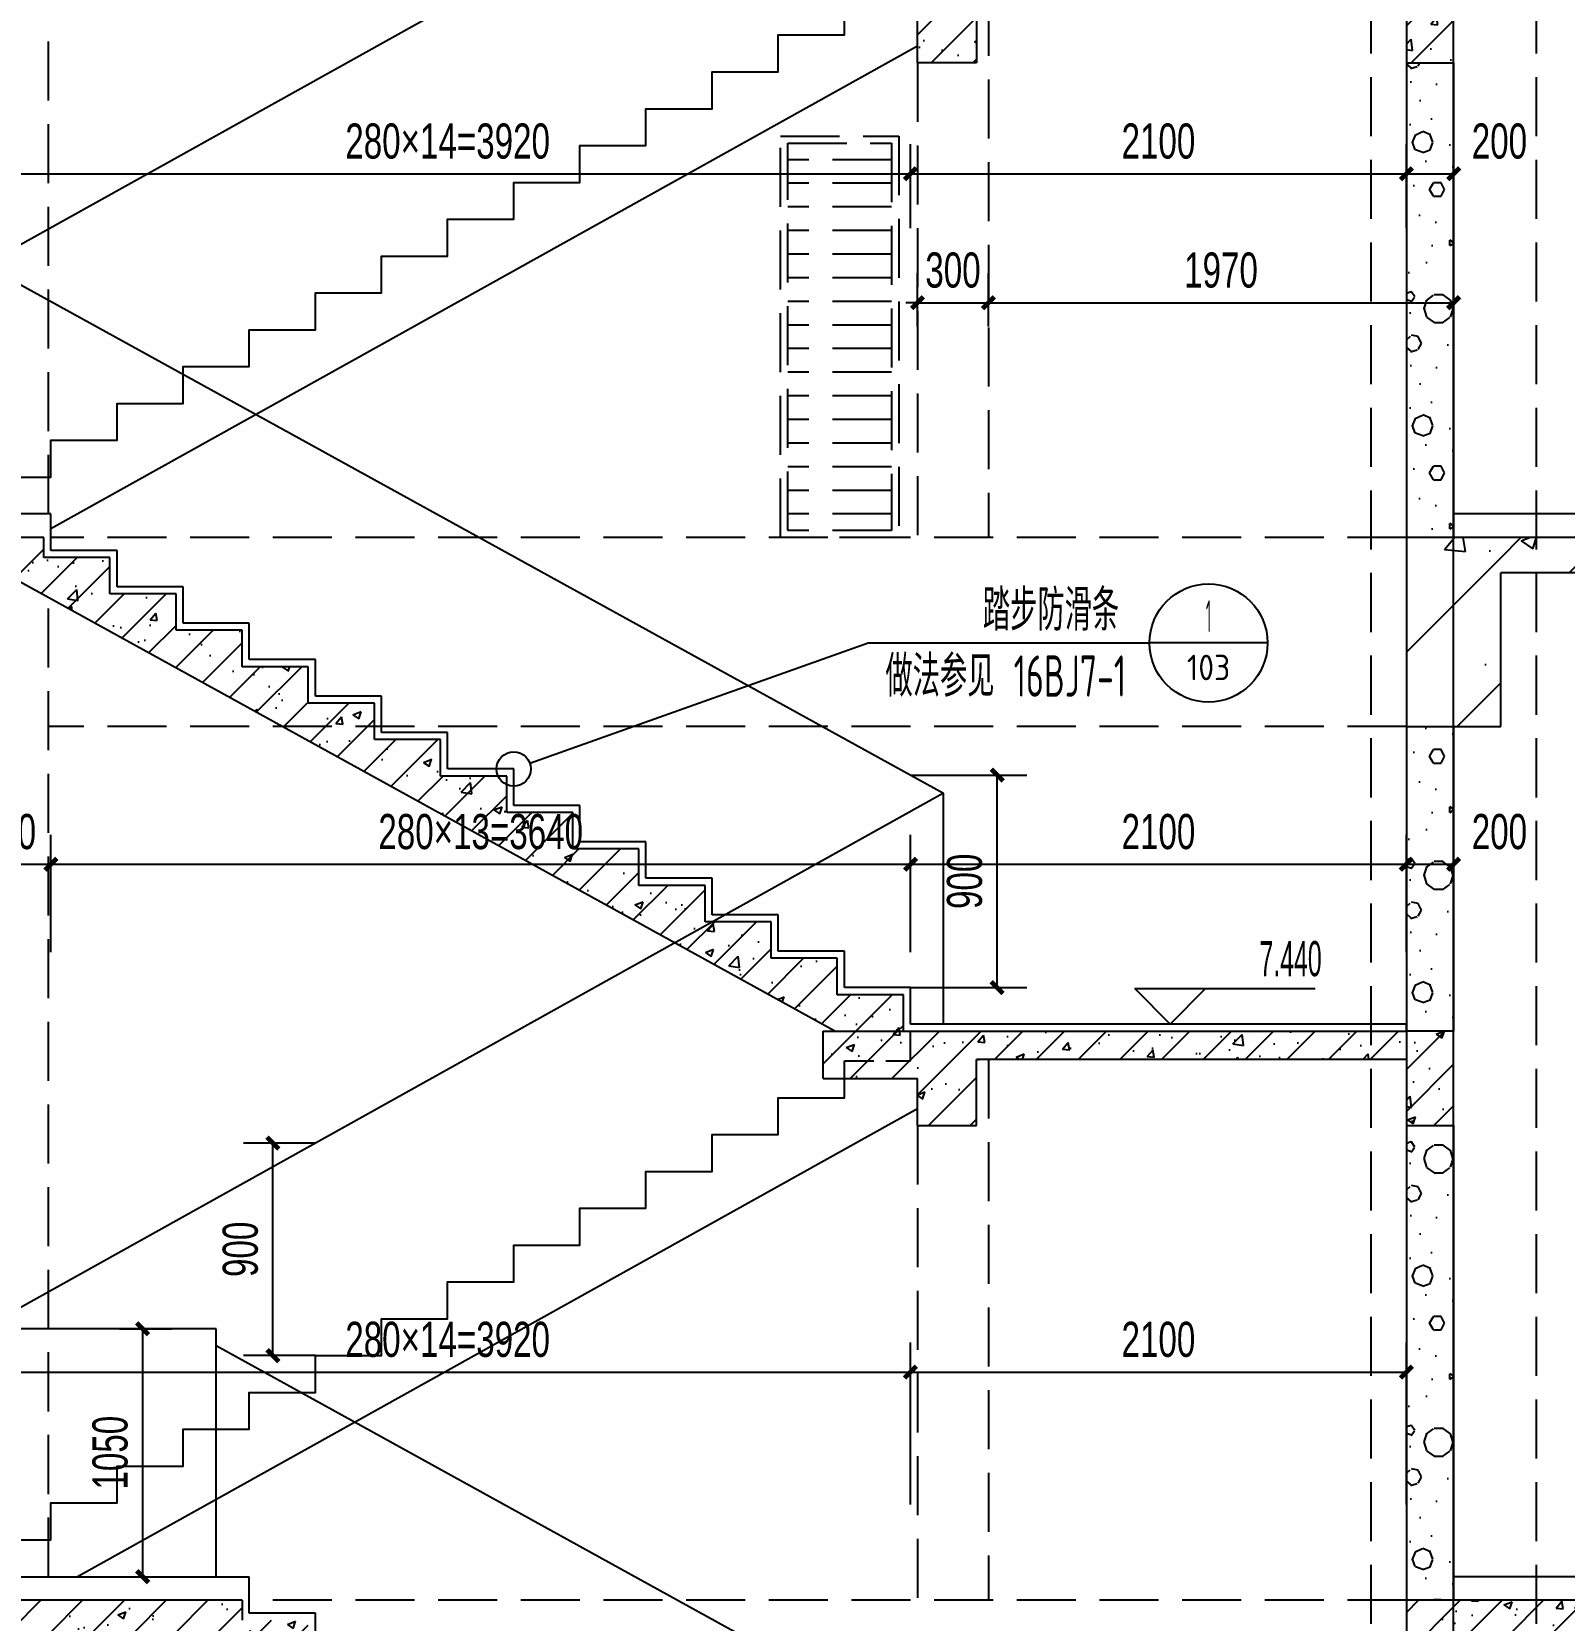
# Model space of a CAD drawing. Extents: x -26219 to 315419, y -160410 to -120810.
# Drawn here: x 123182 to 129672, y -142382 to -135656 of the extents above; entities that cross this region are included whole.
import ezdxf
from ezdxf.enums import TextEntityAlignment as Align

# ---------------------------------------------------------------- set-up
doc = ezdxf.new("R2010")
doc.units = 0
doc.header["$LTSCALE"] = 1000
doc.header["$MEASUREMENT"] = 0
doc.linetypes.add('DASH', pattern=[0.35, 0.25, -0.1])
for name, color, linetype in [('01-标注_尺寸', 124, 'Continuous'), ('01-标注_标高', 200, 'Continuous'), ('01-标注_符号', 200, 'Continuous'), ('02-TEXT_标注', 130, 'Continuous'), ('05-填充_天正', 26, 'Continuous'), ('A-E_栏杆', 232, 'Continuous'), ('A-SUR_保温', 222, 'Continuous'), ('A-TECH_暖通', 6, 'Continuous'), ('A_AXIS-轴线', 36, 'Continuous'), ('A_STR-砌块墙', 121, 'Continuous'), ('A_STR-砼墙', 51, 'Continuous'), ('A_STR-砼柱', 51, 'Continuous'), ('S_E_A-E_楼梯', 4, 'Continuous'), ('S_SURFACE', 6, 'Continuous')]:
    doc.layers.add(name, color=color, linetype=linetype)
doc.styles.add('_TCH_DIM', font='ros.shx', dxfattribs={"width": 0.75, "bigfont": 'jd.shx'})
doc.styles.add('_TCH_DIM_T3', font='ros.shx', dxfattribs={"width": 0.705882, "bigfont": 'jd.shx'})
doc.styles.add('样式 1', font='ros1.shx', dxfattribs={"width": 0.7, "bigfont": 'jd.shx'})
doc.dimstyles.new('_TCH_ARCH&&50', dxfattribs={"dimtxt": 148.75, "dimasz": 50, "dimexe": 125, "dimexo": 150, "dimgap": 63.125, "dimtad": 1, "dimdec": 0, "dimzin": 0, "dimdsep": 46, "dimtxsty": '_TCH_DIM_T3', "dimblk": 'ARCHTICK', "dimcen": 0.09, "dimclrt": 7, "dimazin": 2, "dimtfac": 1, "dimtdec": 0, "dimtix": 1, "dimtmove": 2, "dimatfit": 3, "dimfxl": 0, "dimtolj": 1, "dimtzin": 0, "dimarcsym": 0})
pattern_1 = [(45, (-129987.9, 192648.87), (-88.388348, 88.388348), []), (50, (-129987.9, 192648.87), (358.6301, -31.37607), [37.5, -412.5]), (355, (-129987.9, 192648.87), (-69.37567, 376.09607), [30, -330]), (100.4514, (-129958, 192646.25), (289.2547, 344.71977), [31.8701, -350.57106]), (46.1842, (-129987.9, 192748.87), (533.62052, -82.7595), [56.25, -618.75]), (96.6356, (-129943.43, 192741.97), (467.33135, 487.05894), [47.80514, -525.8565]), (351.1842, (-129987.9, 192748.87), (467.331, 487.0593), [45, -495]), (21, (-129937.9, 192723.87), (298.45353, -201.30945), [37.5, -412.5]), (326, (-129937.9, 192723.87), (121.65767, 362.57502), [30, -330]), (71.4514, (-129913.02, 192707.1), (420.11131, 161.26525), [31.8701, -350.57106]), (37.5, (-129987.9, 192648.87), (6.079928, 166.446927), [0, -326, 0, -335, 0, -331.25]), (7.5, (-129987.9, 192648.87), (131.53477, 197.205856), [0, -191, 0, -318.5, 0, -126.25]), (327.5, (-130099.4, 192648.87), (266.91122, -11.277436), [0, -125, 0, -390, 0, -517.5]), (317.5, (-130149.4, 192648.87), (291.59308, 50.05249), [0, -162.5, 0, -259, 0, -367.5])]
pattern_2 = [(45, (0, 0), (-88.38835, 88.38835), []), (50, (0, 0), (358.6301, -31.37607), [37.5, -412.5]), (355, (0, 0), (-69.3757, 376.0961), [30, -330]), (100.4514, (29.9, -2.6), (289.2547, 344.7198), [31.8701, -350.57106]), (46.1842, (0, 100), (533.6205, -82.7595), [56.25, -618.75]), (96.6356, (44.47, 93.1), (467.3314, 487.059), [47.8051, -525.8565]), (351.1842, (0, 100), (467.331, 487.0593), [45, -495]), (21, (50, 75), (298.45353, -201.30945), [37.5, -412.5]), (326, (50, 75), (121.6577, 362.575), [30, -330]), (71.4514, (74.87, 58.22), (420.1113, 161.26525), [31.8701, -350.57106]), (37.5, (0, 0), (6.07993, 166.44693), [0, -326, 0, -335, 0, -331.25]), (7.5, (0, 0), (131.53477, 197.20586), [0, -191, 0, -318.5, 0, -126.25]), (327.5, (-111.5, 0), (266.91122, -11.27744), [0, -125, 0, -390, 0, -517.5]), (317.5, (-161.5, 0), (291.59308, 50.0525), [0, -162.5, 0, -259, 0, -367.5])]
pattern_3 = [(0, (177, -183), (300, 600), [0, -600]), (0, (-174, -264), (300, 600), [0, -600]), (0, (21, -270), (300, 600), [0, -600]), (0, (234, -93), (300, 600), [0, -600]), (0, (-15, -300), (300, 600), [0, -600]), (0, (294, 285), (300, 600), [0, -600]), (0, (111, 237), (300, 600), [0, -600]), (0, (207, 162), (300, 600), [0, -600]), (0, (-282, 150), (300, 600), [0, -600]), (0, (12, 123), (300, 600), [0, -600]), (0, (-102, -30), (300, 600), [0, -600]), (0, (-96, -255), (300, 600), [0, -600]), (0, (129, -279), (300, 600), [0, -600]), (0, (294, -15), (300, 600), [0, -600]), (0, (-267, -108), (300, 600), [0, -600]), (0, (-216, -6), (300, 600), [0, -600]), (0, (18, -48), (300, 600), [0, -600]), (0, (-66, -135), (300, 600), [0, -600]), (0, (-114, 63), (300, 600), [0, -600]), (0, (-39, 288), (300, 600), [0, -600]), (0, (-243, -234), (300, 600), [0, -600]), (0, (87, 165), (300, 600), [0, -600]), (0, (-192, 174), (300, 600), [0, -600]), (0, (-240, 252), (300, 600), [0, -600]), (130.601294, (257.143, 97.143), (-1499.9999834, 1800.000008), [26.3416, -11037.111]), (18.43495, (214.29, 108.57), (1499.999994, 599.999996), [27.1052, -3767.6279]), (90, (214.3, 82.86), (300, 600), [25.7143, -1174.2857]), (161.56505, (240, 74.29), (-1500.000008, 599.999955), [27.1052, -3767.6279]), (53.1301, (240, 74.29), (300, 600), [28.5714, -2971.4285]), (135, (262.86, -231.43), (-300.00004, 599.99996), [24.2437, -1672.8126]), (45, (228.57, -231.43), (300, 600), [24.2437, -1672.8126]), (135, (245.71, -248.57), (-300.00004, 599.99996), [24.2437, -1672.8126]), (45, (245.71, -248.57), (300, 600), [24.2437, -1672.8126]), (116.56505, (-25.7, 171.43), (-5e-05, 1200), [31.9438, -638.8765]), (180, (-40, 200), (-300, 600), [34.2857, -565.7142]), (63.43495, (-88.57, 171.43), (3e-06, 1200), [31.9438, -638.8765]), (116.56505, (-74.3, 142.86), (-5e-05, 1200), [31.9438, -638.8765]), (0, (-74.3, 142.86), (300, 600), [34.2857, -565.7142]), (63.43495, (-40, 142.86), (3e-06, 1200), [31.9438, -638.8765]), (107.102728, (200, -31.429), (-899.9999656, 3000.0000048), [38.8613, -16282.9025]), (143.972626, (188.57, 5.714), (-5699.999928, 4199.999995), [38.8613, -8122.02]), (180, (157.14, 28.6), (-300, 600), [37.1429, -562.8571]), (36.027373, (88.57, 5.714), (5699.999958, 4199.999955), [38.8613, -8122.02]), (71.56505, (77.14, -28.57), (900.000005, 2999.999995), [36.1403, -3758.5928]), (107.102728, (88.571, -65.714), (-899.9999656, 3000.0000048), [38.8613, -16282.9025]), (143.972626, (120, -88.57), (-5699.999928, 4199.999995), [38.8613, -8122.02]), (0, (120, -88.6), (300, 600), [37.1429, -562.8571]), (36.027373, (157.143, -88.57), (5699.999958, 4199.999955), [38.8613, -8122.02]), (71.56505, (188.57, -65.71), (900.000005, 2999.999995), [36.1403, -3758.5928]), (150.25512, (205.714, 248.57), (-900.000002, 599.999993), [23.035, -4814.3196]), (90, (185.7, 237.14), (300, 600), [22.8571, -1177.1427]), (29.74488, (185.714, 237.14), (900, 599.999997), [23.035, -4814.3196]), (116.56505, (65.7, -177.14), (-5e-05, 1200), [31.9438, -638.8765]), (168.690067, (51.43, -148.57), (-2700.000002, 599.999985), [29.1373, -6089.6855]), (41.185925, (0, -162.857), (7499.9999546, 6599.9999423), [30.3718, -12725.802]), (90, (0, -191.43), (300, 600), [28.5714, -1171.4285]), (138.814074, (22.857, -211.429), (-7499.9998667, 6600.000042), [30.3718, -12725.802]), (16.699244, (22.857, -211.429), (9899.9999255, 2999.9999686), [29.8295, -12498.5375]), (60.945396, (51.43, -202.857), (299.999999, 599.9999947), [29.416, -12325.3395]), (109.983106, (-185.714, 74.286), (-1500.0000056, 4199.999989), [33.442, -14012.1975]), (155.556045, (-197.143, 105.714), (-3900.000015, 1799.9999626), [34.523, -14465.1315]), (24.443955, (-260, 105.714), (3900.000002, 1799.9999913), [34.523, -14465.1315]), (70.016893, (-271.429, 74.286), (1500.0000045, 4199.9999896), [33.442, -14012.1975]), (109.983106, (-260, 42.857), (-1500.0000056, 4199.999989), [33.442, -14012.1975]), (160.016893, (-228.57, 31.43), (-1500.000001, 599.999973), [33.442, -6989.3775]), (19.983107, (-228.57, 31.43), (1499.999992, 599.999999), [33.442, -6989.3775]), (70.016893, (-197.143, 42.857), (1500.0000045, 4199.9999896), [33.442, -14012.1975]), (122.005383, (37.14, 20), (-300.00004, 599.99997), [26.9542, -5633.434]), (18.43495, (-2.86, 34.29), (1499.999994, 599.999996), [27.1052, -3767.6279]), (90, (-2.86, 8.57), (300, 600), [25.7143, -1174.2857]), (161.56505, (22.86, 0), (-1500.000008, 599.999955), [27.1052, -3767.6279]), (54.462322, (22.857, 0), (2099.999997, 2999.9999955), [24.578, -10298.2115]), (116.56505, (-137.14, -125.7), (-5e-05, 1200), [31.9438, -638.8765]), (180, (-151.4, -97.14), (-300, 600), [31.4286, -568.5714]), (59.036243, (-200, -125.714), (300.000001, 599.999997), [33.3197, -6963.822]), (120.963756, (-182.857, -154.286), (-300.000041, 599.999972), [33.3197, -6963.822]), (0, (-182.86, -154.3), (300, 600), [31.4286, -568.5714]), (63.43495, (-151.43, -154.3), (3e-06, 1200), [31.9438, -638.8765])]

# ---------------------------------------------------------------- blocks, each defined once
blk = doc.blocks.new('sdfafds')
at = {"layer": '05-填充_天正', "linetype": 'DASH'}
for p, q in [((470, 1600), (30, 1600)), ((470, 1500), (30, 1500)), ((470, 1400), (30, 1400)), ((470, 1300), (30, 1300)), ((470, 1200), (30, 1200)), ((470, 1100), (30, 1100)), ((470, 1000), (30, 1000)), ((470, 900), (30, 900)), ((470, 800), (30, 800)), ((470, 700), (30, 700)), ((470, 600), (30, 600)), ((470, 500), (30, 500)), ((470, 400), (30, 400)), ((470, 300), (30, 300)), ((470, 200), (30, 200)), ((470, 100), (30, 100))]:
    blk.add_line(p, q, dxfattribs=at)
blk.add_lwpolyline([(470, 30), (30, 30), (30, 1670), (470, 1670)], close=True, dxfattribs=at)
at = {"layer": 'A-TECH_暖通', "linetype": 'DASH'}
blk.add_lwpolyline([(500, 0), (0, 0), (0, 1700), (500, 1700)], close=True, dxfattribs=at)
blk = doc.blocks.new('_ArchTick')
at = {"color": 0, "linetype": 'ByBlock', "const_width": 0.4}
blk.add_lwpolyline([(-0.5, -0.5), (0.5, 0.5)], dxfattribs=at)
blk = doc.blocks.new('*D244')
at = {"layer": '01-标注_尺寸', "color": 0, "lineweight": -2, "transparency": 16777216}
for p, q in [((129003.2, -136487.6), (129003.2, -136132.4)), ((129203.2, -136487.6), (129203.2, -136132.4)), ((129003.2, -136257.4), (129203.2, -136257.4))]:
    blk.add_line(p, q, dxfattribs=at)
at = {"layer": 'Defpoints', "color": 0, "transparency": 16777216}
for p in [(129203.2, -136257.4), (129003.2, -136637.6), (129203.2, -136637.6)]:
    blk.add_point(p, dxfattribs=at)
at = {"layer": '01-标注_尺寸', "color": 0, "lineweight": -2, "transparency": 16777216, "xscale": 50, "yscale": 50, "zscale": 50, "rotation": 180}
blk.add_blockref('_ArchTick', (129003.2, -136257.4), dxfattribs=at)
at = {"layer": '01-标注_尺寸', "color": 0, "lineweight": -2, "transparency": 16777216, "xscale": 50, "yscale": 50, "zscale": 50}
blk.add_blockref('_ArchTick', (129203.2, -136257.4), dxfattribs=at)
at = {"layer": '01-标注_尺寸', "color": 7, "transparency": 16777216, "insert": (129397.2, -136119.9), "char_height": 148.75, "attachment_point": 5, "style": '_TCH_DIM_T3'}
blk.add_mtext('\\A1;200', dxfattribs=at)
blk = doc.blocks.new('*D245')
at = {"layer": '01-标注_尺寸', "color": 0, "lineweight": -2, "transparency": 16777216}
for p, q in [((126903.2, -136487.6), (126903.2, -136132.4)), ((129003.2, -136487.6), (129003.2, -136132.4)), ((126903.2, -136257.4), (129003.2, -136257.4))]:
    blk.add_line(p, q, dxfattribs=at)
at = {"layer": 'Defpoints', "color": 0, "transparency": 16777216}
for p in [(129003.2, -136257.4), (126903.2, -136637.6), (129003.2, -136637.6)]:
    blk.add_point(p, dxfattribs=at)
at = {"layer": '01-标注_尺寸', "color": 0, "lineweight": -2, "transparency": 16777216, "xscale": 50, "yscale": 50, "zscale": 50, "rotation": 180}
blk.add_blockref('_ArchTick', (126903.2, -136257.4), dxfattribs=at)
at = {"layer": '01-标注_尺寸', "color": 0, "lineweight": -2, "transparency": 16777216, "xscale": 50, "yscale": 50, "zscale": 50}
blk.add_blockref('_ArchTick', (129003.2, -136257.4), dxfattribs=at)
at = {"layer": '01-标注_尺寸', "color": 7, "transparency": 16777216, "insert": (127953.2, -136119.9), "char_height": 148.75, "attachment_point": 5, "style": '_TCH_DIM_T3'}
blk.add_mtext('\\A1;2100', dxfattribs=at)
blk = doc.blocks.new('*D246')
at = {"layer": '01-标注_尺寸', "color": 0, "lineweight": -2, "transparency": 16777216}
for p, q in [((122983.2, -136487.6), (122983.2, -136132.4)), ((126903.2, -136487.6), (126903.2, -136132.4)), ((122983.2, -136257.4), (126903.2, -136257.4))]:
    blk.add_line(p, q, dxfattribs=at)
at = {"layer": 'Defpoints', "color": 0, "transparency": 16777216}
for p in [(126903.2, -136257.4), (122983.2, -136637.6), (126903.2, -136637.6)]:
    blk.add_point(p, dxfattribs=at)
at = {"layer": '01-标注_尺寸', "color": 0, "lineweight": -2, "transparency": 16777216, "xscale": 50, "yscale": 50, "zscale": 50, "rotation": 180}
blk.add_blockref('_ArchTick', (122983.2, -136257.4), dxfattribs=at)
at = {"layer": '01-标注_尺寸', "color": 0, "lineweight": -2, "transparency": 16777216, "xscale": 50, "yscale": 50, "zscale": 50}
blk.add_blockref('_ArchTick', (126903.2, -136257.4), dxfattribs=at)
at = {"layer": '01-标注_尺寸', "color": 7, "transparency": 16777216, "insert": (124943.2, -136119.9), "char_height": 148.75, "attachment_point": 5, "style": '_TCH_DIM_T3'}
blk.add_mtext('\\A1;280×14=3920', dxfattribs=at)
blk = doc.blocks.new('*D254')
at = {"layer": '01-标注_尺寸', "color": 0, "lineweight": -2, "transparency": 16777216}
for p, q in [((122903.2, -139553.6), (122903.2, -139056.4)), ((123263.2, -139553.6), (123263.2, -139056.4)), ((122903.2, -139181.4), (123263.2, -139181.4))]:
    blk.add_line(p, q, dxfattribs=at)
at = {"layer": 'Defpoints', "color": 0, "transparency": 16777216}
for p in [(123263.2, -139181.4), (122903.2, -139703.6), (123263.2, -139703.6)]:
    blk.add_point(p, dxfattribs=at)
at = {"layer": '01-标注_尺寸', "color": 0, "lineweight": -2, "transparency": 16777216, "xscale": 50, "yscale": 50, "zscale": 50, "rotation": 180}
blk.add_blockref('_ArchTick', (122903.2, -139181.4), dxfattribs=at)
at = {"layer": '01-标注_尺寸', "color": 0, "lineweight": -2, "transparency": 16777216, "xscale": 50, "yscale": 50, "zscale": 50}
blk.add_blockref('_ArchTick', (123263.2, -139181.4), dxfattribs=at)
at = {"layer": '01-标注_尺寸', "color": 7, "transparency": 16777216, "insert": (123083.2, -139043.9), "char_height": 148.75, "attachment_point": 5, "style": '_TCH_DIM_T3'}
blk.add_mtext('\\A1;360', dxfattribs=at)
blk = doc.blocks.new('*D255')
at = {"layer": '01-标注_尺寸', "color": 0, "lineweight": -2, "transparency": 16777216}
for p, q in [((123263.2, -139553.6), (123263.2, -139056.4)), ((126903.2, -139553.6), (126903.2, -139056.4)), ((123263.2, -139181.4), (126903.2, -139181.4))]:
    blk.add_line(p, q, dxfattribs=at)
at = {"layer": 'Defpoints', "color": 0, "transparency": 16777216}
for p in [(126903.2, -139181.4), (123263.2, -139703.6), (126903.2, -139703.6)]:
    blk.add_point(p, dxfattribs=at)
at = {"layer": '01-标注_尺寸', "color": 0, "lineweight": -2, "transparency": 16777216, "xscale": 50, "yscale": 50, "zscale": 50, "rotation": 180}
blk.add_blockref('_ArchTick', (123263.2, -139181.4), dxfattribs=at)
at = {"layer": '01-标注_尺寸', "color": 0, "lineweight": -2, "transparency": 16777216, "xscale": 50, "yscale": 50, "zscale": 50}
blk.add_blockref('_ArchTick', (126903.2, -139181.4), dxfattribs=at)
at = {"layer": '01-标注_尺寸', "color": 7, "transparency": 16777216, "insert": (125083.2, -139043.9), "char_height": 148.75, "attachment_point": 5, "style": '_TCH_DIM_T3'}
blk.add_mtext('\\A1;280×13=3640', dxfattribs=at)
blk = doc.blocks.new('*D256')
at = {"layer": '01-标注_尺寸', "color": 0, "lineweight": -2, "transparency": 16777216}
for p, q in [((126903.2, -139553.6), (126903.2, -139056.4)), ((129003.2, -139553.6), (129003.2, -139056.4)), ((126903.2, -139181.4), (129003.2, -139181.4))]:
    blk.add_line(p, q, dxfattribs=at)
at = {"layer": 'Defpoints', "color": 0, "transparency": 16777216}
for p in [(129003.2, -139181.4), (126903.2, -139703.6), (129003.2, -139703.6)]:
    blk.add_point(p, dxfattribs=at)
at = {"layer": '01-标注_尺寸', "color": 0, "lineweight": -2, "transparency": 16777216, "xscale": 50, "yscale": 50, "zscale": 50, "rotation": 180}
blk.add_blockref('_ArchTick', (126903.2, -139181.4), dxfattribs=at)
at = {"layer": '01-标注_尺寸', "color": 0, "lineweight": -2, "transparency": 16777216, "xscale": 50, "yscale": 50, "zscale": 50}
blk.add_blockref('_ArchTick', (129003.2, -139181.4), dxfattribs=at)
at = {"layer": '01-标注_尺寸', "color": 7, "transparency": 16777216, "insert": (127953.2, -139043.9), "char_height": 148.75, "attachment_point": 5, "style": '_TCH_DIM_T3'}
blk.add_mtext('\\A1;2100', dxfattribs=at)
blk = doc.blocks.new('*D257')
at = {"layer": '01-标注_尺寸', "color": 0, "lineweight": -2, "transparency": 16777216}
for p, q in [((129003.2, -139553.6), (129003.2, -139056.4)), ((129203.2, -139553.6), (129203.2, -139056.4)), ((129003.2, -139181.4), (129203.2, -139181.4))]:
    blk.add_line(p, q, dxfattribs=at)
at = {"layer": 'Defpoints', "color": 0, "transparency": 16777216}
for p in [(129203.2, -139181.4), (129003.2, -139703.6), (129203.2, -139703.6)]:
    blk.add_point(p, dxfattribs=at)
at = {"layer": '01-标注_尺寸', "color": 0, "lineweight": -2, "transparency": 16777216, "xscale": 50, "yscale": 50, "zscale": 50, "rotation": 180}
blk.add_blockref('_ArchTick', (129003.2, -139181.4), dxfattribs=at)
at = {"layer": '01-标注_尺寸', "color": 0, "lineweight": -2, "transparency": 16777216, "xscale": 50, "yscale": 50, "zscale": 50}
blk.add_blockref('_ArchTick', (129203.2, -139181.4), dxfattribs=at)
at = {"layer": '01-标注_尺寸', "color": 7, "transparency": 16777216, "insert": (129397.2, -139043.9), "char_height": 148.75, "attachment_point": 5, "style": '_TCH_DIM_T3'}
blk.add_mtext('\\A1;200', dxfattribs=at)
blk = doc.blocks.new('*D263')
at = {"layer": '01-标注_尺寸', "color": 0, "lineweight": -2, "transparency": 16777216}
for p, q in [((126903.2, -141891.9), (126903.2, -141206.5)), ((129003.2, -141891.9), (129003.2, -141206.5)), ((126903.2, -141331.5), (129003.2, -141331.5))]:
    blk.add_line(p, q, dxfattribs=at)
at = {"layer": 'Defpoints', "color": 0, "transparency": 16777216}
for p in [(129003.2, -141331.5), (126903.2, -142041.9), (129003.2, -142041.9)]:
    blk.add_point(p, dxfattribs=at)
at = {"layer": '01-标注_尺寸', "color": 0, "lineweight": -2, "transparency": 16777216, "xscale": 50, "yscale": 50, "zscale": 50, "rotation": 180}
blk.add_blockref('_ArchTick', (126903.2, -141331.5), dxfattribs=at)
at = {"layer": '01-标注_尺寸', "color": 0, "lineweight": -2, "transparency": 16777216, "xscale": 50, "yscale": 50, "zscale": 50}
blk.add_blockref('_ArchTick', (129003.2, -141331.5), dxfattribs=at)
at = {"layer": '01-标注_尺寸', "color": 7, "transparency": 16777216, "insert": (127953.2, -141194), "char_height": 148.75, "attachment_point": 5, "style": '_TCH_DIM_T3'}
blk.add_mtext('\\A1;2100', dxfattribs=at)
blk = doc.blocks.new('*D264')
at = {"layer": '01-标注_尺寸', "color": 0, "lineweight": -2, "transparency": 16777216}
for p, q in [((122983.2, -141891.9), (122983.2, -141206.5)), ((126903.2, -141891.9), (126903.2, -141206.5)), ((122983.2, -141331.5), (126903.2, -141331.5))]:
    blk.add_line(p, q, dxfattribs=at)
at = {"layer": 'Defpoints', "color": 0, "transparency": 16777216}
for p in [(126903.2, -141331.5), (122983.2, -142041.9), (126903.2, -142041.9)]:
    blk.add_point(p, dxfattribs=at)
at = {"layer": '01-标注_尺寸', "color": 0, "lineweight": -2, "transparency": 16777216, "xscale": 50, "yscale": 50, "zscale": 50, "rotation": 180}
blk.add_blockref('_ArchTick', (122983.2, -141331.5), dxfattribs=at)
at = {"layer": '01-标注_尺寸', "color": 0, "lineweight": -2, "transparency": 16777216, "xscale": 50, "yscale": 50, "zscale": 50}
blk.add_blockref('_ArchTick', (126903.2, -141331.5), dxfattribs=at)
at = {"layer": '01-标注_尺寸', "color": 7, "transparency": 16777216, "insert": (124943.2, -141194), "char_height": 148.75, "attachment_point": 5, "style": '_TCH_DIM_T3'}
blk.add_mtext('\\A1;280×14=3920', dxfattribs=at)
blk = doc.blocks.new('*D1320')
at = {"layer": '01-标注_尺寸', "color": 0, "lineweight": -2, "transparency": 16777216}
for p, q in [((126933.2, -136903.6), (126933.2, -136678.6)), ((127233.2, -136903.6), (127233.2, -136678.6)), ((126933.2, -136803.6), (126883.2, -136803.6)), ((126933.2, -136803.6), (127233.2, -136803.6)), ((127233.2, -136803.6), (127283.2, -136803.6))]:
    blk.add_line(p, q, dxfattribs=at)
at = {"layer": 'Defpoints', "color": 0, "transparency": 16777216}
for p in [(127233.2, -136803.6), (126933.2, -137053.6), (127233.2, -137053.6)]:
    blk.add_point(p, dxfattribs=at)
at = {"layer": '01-标注_尺寸', "color": 0, "lineweight": -2, "transparency": 16777216, "xscale": 50, "yscale": 50, "zscale": 50}
blk.add_blockref('_ArchTick', (126933.2, -136803.6), dxfattribs=at)
at = {"layer": '01-标注_尺寸', "color": 0, "lineweight": -2, "transparency": 16777216, "xscale": 50, "yscale": 50, "zscale": 50, "rotation": 180}
blk.add_blockref('_ArchTick', (127233.2, -136803.6), dxfattribs=at)
at = {"layer": '01-标注_尺寸', "color": 7, "transparency": 16777216, "insert": (127083.2, -136666.1), "char_height": 148.75, "attachment_point": 5, "style": '_TCH_DIM_T3'}
blk.add_mtext('\\A1;300', dxfattribs=at)
blk = doc.blocks.new('*D1321')
at = {"layer": '01-标注_尺寸', "color": 0, "lineweight": -2, "transparency": 16777216}
for p, q in [((127233.2, -136903.6), (127233.2, -136678.6)), ((129203.2, -136903.6), (129203.2, -136678.6)), ((127233.2, -136803.6), (129203.2, -136803.6))]:
    blk.add_line(p, q, dxfattribs=at)
at = {"layer": 'Defpoints', "color": 0, "transparency": 16777216}
for p in [(129203.2, -136803.6), (127233.2, -137053.6), (129203.2, -137053.6)]:
    blk.add_point(p, dxfattribs=at)
at = {"layer": '01-标注_尺寸', "color": 0, "lineweight": -2, "transparency": 16777216, "xscale": 50, "yscale": 50, "zscale": 50, "rotation": 180}
blk.add_blockref('_ArchTick', (127233.2, -136803.6), dxfattribs=at)
at = {"layer": '01-标注_尺寸', "color": 0, "lineweight": -2, "transparency": 16777216, "xscale": 50, "yscale": 50, "zscale": 50}
blk.add_blockref('_ArchTick', (129203.2, -136803.6), dxfattribs=at)
at = {"layer": '01-标注_尺寸', "color": 7, "transparency": 16777216, "insert": (128218.2, -136666.1), "char_height": 148.75, "attachment_point": 5, "style": '_TCH_DIM_T3'}
blk.add_mtext('\\A1;1970', dxfattribs=at)
blk = doc.blocks.new('*D1560')
at = {"layer": '01-标注_尺寸', "color": 0, "lineweight": -2, "transparency": 16777216}
for p, q in [((126903.2, -138803.6), (127395.3, -138803.6)), ((127270.3, -139703.6), (127270.3, -138803.6)), ((126903.2, -139703.6), (127395.3, -139703.6))]:
    blk.add_line(p, q, dxfattribs=at)
at = {"layer": 'Defpoints', "color": 0, "transparency": 16777216}
for p in [(126753.2, -138803.6), (127270.3, -138803.6), (126753.2, -139703.6)]:
    blk.add_point(p, dxfattribs=at)
at = {"layer": '01-标注_尺寸', "color": 0, "lineweight": -2, "transparency": 16777216, "xscale": 50, "yscale": 50, "zscale": 50}
for p, rotation in [((127270.3, -138803.6), 90), ((127270.3, -139703.6), 270)]:
    blk.add_blockref('_ArchTick', p, dxfattribs=dict(at, rotation=rotation))
at = {"layer": '01-标注_尺寸', "color": 7, "transparency": 16777216, "insert": (127132.8, -139253.6), "char_height": 148.75, "attachment_point": 5, "rotation": 90, "style": '_TCH_DIM_T3'}
blk.add_mtext('\\A1;900', dxfattribs=at)
blk = doc.blocks.new('*D1713')
at = {"layer": '01-标注_尺寸', "color": 0, "lineweight": -2, "transparency": 16777216}
for p, q in [((123553.2, -141148), (123776.8, -141148)), ((123651.8, -142198), (123651.8, -141148)), ((123553.2, -142198), (123776.8, -142198))]:
    blk.add_line(p, q, dxfattribs=at)
at = {"layer": 'Defpoints', "color": 0, "transparency": 16777216}
for p in [(123403.2, -141148), (123651.8, -141148), (123403.2, -142198)]:
    blk.add_point(p, dxfattribs=at)
at = {"layer": '01-标注_尺寸', "color": 0, "lineweight": -2, "transparency": 16777216, "xscale": 50, "yscale": 50, "zscale": 50}
for p, rotation in [((123651.8, -141148), 90), ((123651.8, -142198), 270)]:
    blk.add_blockref('_ArchTick', p, dxfattribs=dict(at, rotation=rotation))
at = {"layer": '01-标注_尺寸', "color": 7, "transparency": 16777216, "insert": (123514.3, -141673), "char_height": 148.75, "attachment_point": 5, "rotation": 90, "style": '_TCH_DIM_T3'}
blk.add_mtext('\\A1;1050', dxfattribs=at)
blk = doc.blocks.new('*D1714')
at = {"layer": '01-标注_尺寸', "color": 0, "lineweight": -2, "transparency": 16777216}
for p, q in [((124383.2, -140361.9), (124078.4, -140361.9)), ((124203.4, -141261.9), (124203.4, -140361.9)), ((124383.2, -141261.9), (124078.4, -141261.9))]:
    blk.add_line(p, q, dxfattribs=at)
at = {"layer": 'Defpoints', "color": 0, "transparency": 16777216}
for p in [(124203.4, -140361.9), (124533.2, -140361.9), (124533.2, -141261.9)]:
    blk.add_point(p, dxfattribs=at)
at = {"layer": '01-标注_尺寸', "color": 0, "lineweight": -2, "transparency": 16777216, "xscale": 50, "yscale": 50, "zscale": 50}
for p, rotation in [((124203.4, -140361.9), 90), ((124203.4, -141261.9), 270)]:
    blk.add_blockref('_ArchTick', p, dxfattribs=dict(at, rotation=rotation))
at = {"layer": '01-标注_尺寸', "color": 7, "transparency": 16777216, "insert": (124065.9, -140811.9), "char_height": 148.75, "attachment_point": 5, "rotation": 90, "style": '_TCH_DIM_T3'}
blk.add_mtext('\\A1;900', dxfattribs=at)

msp = doc.modelspace()

# ---------------------------------------------------------------- hatches: boundary and pattern name
at = {"layer": '05-填充_天正'}
h = msp.add_hatch(dxfattribs=at)
h.set_pattern_fill('钢筋混凝土', color=256, scale=50, style=0)
h.set_pattern_definition([(45, (-1583.41, 53305.67), (-88.38835, 88.38835), []), (50, (-1583.4, 53305.67), (358.6301, -31.37607), [37.5, -412.5]), (355, (-1583.4, 53305.67), (-69.37567, 376.09607), [30, -330]), (100.4514, (-1553.53, 53303.05), (289.2547, 344.71977), [31.8701, -350.57106]), (46.1842, (-1583.4, 53405.67), (533.6205, -82.7595), [56.25, -618.75]), (96.6356, (-1538.94, 53398.77), (467.3314, 487.0589), [47.8051, -525.8565]), (351.1842, (-1583.4, 53405.67), (467.331, 487.0593), [45, -495]), (21, (-1533.4, 53380.67), (298.45353, -201.30945), [37.5, -412.5]), (326, (-1533.4, 53380.67), (121.65767, 362.575), [30, -330]), (71.4514, (-1508.54, 53363.9), (420.1113, 161.26525), [31.8701, -350.57106]), (37.5, (-1583.41, 53305.67), (6.07993, 166.44693), [0, -326, 0, -335, 0, -331.25]), (7.5, (-1583.41, 53305.67), (131.53477, 197.20586), [0, -191, 0, -318.5, 0, -126.25]), (327.5, (-1694.91, 53305.67), (266.91122, -11.277436), [0, -125, 0, -390, 0, -517.5]), (317.5, (-1744.91, 53305.67), (291.59308, 50.0525), [0, -162.5, 0, -259, 0, -367.5])])
h.paths.add_polyline_path([(129003.2, -135387.9), (129003.2, -135507.9), (127183.2, -135507.9), (127183.2, -135787.9), (126933.2, -135787.9), (126933.2, -135587.9), (126533.2, -135587.9), (126533.2, -135387.9)])
h = msp.add_hatch(dxfattribs=at)
h.set_pattern_fill('钢筋混凝土', color=256, scale=50, style=0)
h.set_pattern_definition(pattern_2)
h.paths.add_polyline_path([(129203.2, -135787.9), (129203.2, -135387.9), (129003.2, -135387.9), (129003.2, -135787.9)])
h = msp.add_hatch(dxfattribs=at)
h.set_pattern_fill('加气混凝土', color=256, scale=50, style=0)
h.set_pattern_definition(pattern_3)
h.paths.add_polyline_path([(129003.2, -137798), (129203.2, -137798), (129203.2, -135787.9), (129003.2, -135787.9)])
h = msp.add_hatch(dxfattribs=at)
h.set_pattern_fill('钢筋混凝土', color=256, scale=50, style=0)
h.set_pattern_definition(pattern_1)
h.paths.add_polyline_path([(126873.2, -139887.9), (126873.2, -139733.6), (126593.2, -139733.6), (126593.2, -139579.3), (126313.2, -139579.3), (126313.2, -139425), (126033.2, -139425), (126033.2, -139270.7), (125753.2, -139270.7), (125753.2, -139116.4), (125473.2, -139116.4), (125473.2, -138962.1), (125193.2, -138962.1), (125193.2, -138807.9), (124913.2, -138807.9), (124913.2, -138653.6), (124633.2, -138653.6), (124633.2, -138499.3), (124353.2, -138499.3), (124353.2, -138345), (124073.2, -138345), (124073.2, -138190.7), (123793.2, -138190.7), (123793.2, -138036.4), (123513.2, -138036.4), (123513.2, -137882.1), (123233.2, -137882.1), (123233.2, -137798), (123103.2, -137798), (123103.2, -137970.4), (126583.1, -139887.9)])
h = msp.add_hatch(dxfattribs=at)
h.set_pattern_fill('钢筋混凝土', color=256, scale=150, style=0)
h.set_pattern_definition([(45, (0, 0), (-265.16504, 265.16504), []), (50, (0, 0), (1075.8903, -94.128), [112.5, -1237.5]), (355, (0, 0), (-208.127, 1128.288), [90, -990]), (100.4514, (89.7, -7.8), (867.764, 1034.1593), [95.61, -1051.713]), (46.1842, (0, 300), (1600.862, -248.2785), [168.75, -1856.25]), (96.6356, (133.4, 279.3), (1401.994, 1461.177), [143.415, -1577.57]), (351.1842, (0, 300), (1401.993, 1461.178), [135, -1485]), (21, (150, 225), (895.3606, -603.9283), [112.5, -1237.5]), (326, (150, 225), (364.973, 1087.725), [90, -990]), (71.4514, (224.6, 174.7), (1260.334, 483.796), [95.61, -1051.713]), (37.5, (0, 0), (18.2398, 499.3408), [0, -978, 0, -1005, 0, -993.75]), (7.5, (0, 0), (394.6043, 591.6176), [0, -573, 0, -955.5, 0, -378.75]), (327.5, (-334.5, 0), (800.73365, -33.8323), [0, -375, 0, -1170, 0, -1552.5]), (317.5, (-484.5, 0), (874.7793, 150.1575), [0, -487.5, 0, -777, 0, -1102.5])])
h.paths.add_polyline_path([(129003.2, -138598), (129403.2, -138598), (129403.2, -137798), (129003.2, -137798)])
h = msp.add_hatch(dxfattribs=at)
h.set_pattern_fill('钢筋混凝土', color=256, scale=100, style=0)
h.set_pattern_definition([(45, (0, 0), (-176.7767, 176.7767), []), (50, (0, 0), (717.2602, -62.7521), [75, -825]), (355, (0, 0), (-138.7513, 752.192), [60, -660]), (100.4514, (59.8, -5.2), (578.5094, 689.4395), [63.7402, -701.142]), (46.1842, (0, 200), (1067.241, -165.519), [112.5, -1237.5]), (96.6356, (88.9, 186.2), (934.6627, 974.118), [95.61, -1051.713]), (351.1842, (0, 200), (934.662, 974.1186), [90, -990]), (21, (100, 150), (596.907, -402.6189), [75, -825]), (326, (100, 150), (243.3153, 725.15), [60, -660]), (71.4514, (149.74, 116.45), (840.2226, 322.5305), [63.7402, -701.142]), (37.5, (0, 0), (12.15986, 332.89385), [0, -652, 0, -670, 0, -662.5]), (7.5, (0, 0), (263.06954, 394.4117), [0, -382, 0, -637, 0, -252.5]), (327.5, (-223, 0), (533.82244, -22.55487), [0, -250, 0, -780, 0, -1035]), (317.5, (-323, 0), (583.1862, 100.105), [0, -325, 0, -518, 0, -735])])
h.paths.add_polyline_path([(129403.2, -137798), (129403.2, -137948), (131003.2, -137948), (131003.2, -137798)])
h = msp.add_hatch(dxfattribs=at)
h.set_pattern_fill('加气混凝土', color=256, scale=50, style=0)
h.set_pattern_definition(pattern_3)
h.paths.add_polyline_path([(129003.2, -139887.9), (129203.2, -139887.9), (129203.2, -138598), (129003.2, -138598)])
h = msp.add_hatch(dxfattribs=at)
h.set_pattern_fill('钢筋混凝土', color=256, scale=50, style=0)
h.set_pattern_definition(pattern_1)
h.paths.add_polyline_path([(129003.2, -139887.9), (129003.2, -140007.9), (127183.2, -140007.9), (127183.2, -140287.9), (126933.2, -140287.9), (126933.2, -140087.9), (126533.2, -140087.4), (126533.2, -139887.9)])
h = msp.add_hatch(dxfattribs=at)
h.set_pattern_fill('钢筋混凝土', color=256, scale=50, style=0)
h.set_pattern_definition(pattern_2)
h.paths.add_polyline_path([(129203.2, -140287.9), (129203.2, -139887.9), (129003.2, -139887.9), (129003.2, -140287.9)])
h = msp.add_hatch(dxfattribs=at)
h.set_pattern_fill('加气混凝土', color=256, scale=50, style=0)
h.set_pattern_definition(pattern_3)
h.paths.add_polyline_path([(129003.2, -142298), (129203.2, -142298), (129203.2, -140287.9), (129003.2, -140287.9)])
h = msp.add_hatch(dxfattribs=at)
h.set_pattern_fill('钢筋混凝土', color=256, scale=50, style=0)
h.set_pattern_definition(pattern_2)
h.paths.add_polyline_path([(126583.4, -143927.9), (126873.2, -143927.9), (126873.2, -143773.4), (126593.2, -143773.4), (126593.2, -143618.8), (126313.2, -143618.8), (126313.2, -143464.3), (126033.2, -143464.3), (126033.2, -143309.7), (125753.2, -143309.7), (125753.2, -143155.2), (125473.2, -143155.2), (125473.2, -143000.6), (125193.2, -143000.6), (125193.2, -142846.1), (124913.2, -142846.1), (124913.2, -142691.5), (124633.2, -142691.5), (124633.2, -142537), (124353.2, -142537), (124353.2, -142382.4), (124073.2, -142382.4), (124073.2, -142298), (123103.2, -142298), (123103.2, -142438), (123884.2, -142438)])
h = msp.add_hatch(dxfattribs=at)
h.set_pattern_fill('钢筋混凝土', color=256, scale=50, style=0)
h.set_pattern_definition(pattern_2)
h.paths.add_polyline_path([(129003.2, -143098), (129403.2, -143098), (129403.2, -142298), (129003.2, -142298)])
h = msp.add_hatch(dxfattribs=at)
h.set_pattern_fill('钢筋混凝土', color=256, scale=50, style=0)
h.set_pattern_definition(pattern_2)
h.paths.add_polyline_path([(129403.2, -142298), (129403.2, -142448), (131003.2, -142448), (131003.2, -142298)])

# ---------------------------------------------------------------- linework, layer by layer
at = {"layer": '01-标注_标高'}
for p, q in [((128003.2, -139857.9), (127853.2, -139707.9)), ((127853.2, -139707.9), (128616.5, -139707.9)), ((128003.2, -139857.9), (128153.2, -139707.9))]:
    msp.add_line(p, q, dxfattribs=at)
at = {"layer": '01-标注_符号'}
for p, q in [((125291.7, -138753.5), (126724, -138244.3)), ((126724, -138244.3), (127915.4, -138244.3)), ((128415.4, -138244.3), (127915.4, -138244.3))]:
    msp.add_line(p, q, dxfattribs=at)
for centre, radius in [((128165.4, -138244.3), 250), ((125223.2, -138777.9), 72.7)]:
    msp.add_circle(centre, radius, dxfattribs=at)
at = {"layer": 'A-E_栏杆'}
for p, q in [((127043.2, -138879.9), (122972.1, -141148)), ((127043.2, -139857.9), (127043.2, -138880.7)), ((123963.2, -141148), (122843.2, -141148)), ((123963.2, -142197.9), (123963.2, -141148))]:
    msp.add_line(p, q, dxfattribs=at)
for points in [[(127043.2, -134379.9), (122843.2, -136719.9)], [(123123.2, -136720.7), (127043.2, -138880.7)], [(127043.2, -142920.6), (123963.2, -141220.6)]]:
    msp.add_lwpolyline(points, dxfattribs=at)
at = {"layer": 'A-SUR_保温'}
for p, q in [((131003.2, -137698), (129203.2, -137698)), ((131003.2, -142198), (129203.2, -142198))]:
    msp.add_line(p, q, dxfattribs=at)
at = {"layer": 'A_AXIS-轴线'}
msp.add_line((129203.2, -153848), (129203.2, -132159.9), dxfattribs=at)
at = {"layer": 'A_STR-砌块墙'}
for p, q in [((129003.2, -135787.9), (129003.2, -137798)), ((129203.2, -135787.9), (129203.2, -137798)), ((129003.2, -138598), (129003.2, -139887.9)), ((129203.2, -138598), (129203.2, -139887.9)), ((129003.2, -140287.9), (129003.2, -142298)), ((129203.2, -140287.9), (129203.2, -142298))]:
    msp.add_line(p, q, dxfattribs=at)
at = {"layer": 'A_STR-砼墙'}
for p, q in [((129003.2, -135387.9), (129003.2, -135787.9)), ((129203.2, -135787.9), (129203.2, -135387.9)), ((127183.2, -135507.9), (127183.2, -135787.9)), ((126933.2, -135787.9), (126933.2, -135587.9)), ((127183.2, -135787.9), (126933.2, -135787.9)), ((129003.2, -135787.9), (129203.2, -135787.9)), ((123233.2, -137798), (123103.2, -137798)), ((123233.2, -137882.1), (123233.2, -137798)), ((131003.2, -137798), (129403.2, -137798)), ((123513.2, -137882.1), (123233.2, -137882.1)), ((123513.2, -138036.4), (123513.2, -137882.1)), ((131003.2, -137948), (129403.2, -137948)), ((126583.1, -139887.9), (123103.2, -137970.4)), ((123793.2, -138036.4), (123513.2, -138036.4)), ((123793.2, -138190.7), (123793.2, -138036.4)), ((124073.2, -138190.7), (123793.2, -138190.7)), ((124073.2, -138345), (124073.2, -138190.7)), ((124353.2, -138345), (124073.2, -138345)), ((124353.2, -138499.3), (124353.2, -138345)), ((124633.2, -138499.3), (124353.2, -138499.3)), ((124633.2, -138653.6), (124633.2, -138499.3)), ((124913.2, -138653.6), (124633.2, -138653.6)), ((124913.2, -138807.9), (124913.2, -138653.6)), ((125193.2, -138807.9), (124913.2, -138807.9)), ((125193.2, -138962.1), (125193.2, -138807.9)), ((125473.2, -138962.1), (125193.2, -138962.1)), ((125473.2, -139116.4), (125473.2, -138962.1)), ((125753.2, -139116.4), (125473.2, -139116.4)), ((125753.2, -139270.7), (125753.2, -139116.4)), ((126033.2, -139270.7), (125753.2, -139270.7)), ((126033.2, -139425), (126033.2, -139270.7)), ((126313.2, -139425), (126033.2, -139425)), ((126313.2, -139579.3), (126313.2, -139425)), ((126593.2, -139579.3), (126313.2, -139579.3)), ((126593.2, -139733.6), (126593.2, -139579.3)), ((126873.2, -139733.6), (126593.2, -139733.6)), ((126873.2, -139887.9), (126873.2, -139733.6)), ((126533.2, -139887.9), (129003.2, -139887.9)), ((126533.2, -140087.9), (126533.2, -139887.9)), ((129003.2, -139887.9), (129003.2, -140007.9)), ((129203.2, -139887.9), (129003.2, -139887.9)), ((129003.2, -139887.9), (129003.2, -140287.9)), ((129203.2, -140287.9), (129203.2, -139887.9)), ((129003.2, -140007.9), (127183.2, -140007.9)), ((127183.2, -140287.9), (127183.2, -140007.9)), ((126533.2, -140087.9), (126933.2, -140087.9)), ((126933.2, -140287.9), (126933.2, -140087.9)), ((126933.2, -140287.9), (127183.2, -140287.9)), ((129003.2, -140287.9), (129203.2, -140287.9)), ((124073.2, -142298), (123103.2, -142298)), ((124073.2, -142298), (124073.2, -142382.4))]:
    msp.add_line(p, q, dxfattribs=at)
at = {"layer": 'A_STR-砼柱'}
for p, q in [((129403.2, -137798), (129003.2, -137798)), ((129003.2, -137798), (129003.2, -138598)), ((129403.2, -138598), (129403.2, -137948)), ((129003.2, -138598), (129403.2, -138598)), ((129403.2, -142298), (129003.2, -142298)), ((129003.2, -142298), (129003.2, -143098)), ((131003.2, -142298), (129403.2, -142298))]:
    msp.add_line(p, q, dxfattribs=at)
at = {"layer": 'Defpoints', "linetype": 'DASH'}
for p, q in [((128853.2, -129898), (128853.2, -153548)), ((129553.2, -129898), (129553.2, -147398)), ((123253.2, -137697.9), (123253.2, -133518.6)), ((127233.2, -135507.9), (127233.2, -137798)), ((126933.2, -135787.9), (126933.2, -137798)), ((129003.2, -137798), (123263.2, -137798)), ((123253.2, -142198), (123253.2, -138053)), ((129003.2, -138598), (123253.2, -138598)), ((127233.2, -140007.9), (127233.2, -142298)), ((126933.2, -140287.9), (126933.2, -142298)), ((129003.2, -142298), (124103.2, -142298))]:
    msp.add_line(p, q, dxfattribs=at)
at = {"layer": 'S_E_A-E_楼梯'}
for points in [[(122983.2, -137541.9), (123263.2, -137541.9), (123263.2, -137385.9), (123543.2, -137385.9), (123543.2, -137229.9), (123823.2, -137229.9), (123823.2, -137073.9), (124103.2, -137073.9), (124103.2, -136917.9), (124383.2, -136917.9), (124383.2, -136761.9), (124663.2, -136761.9), (124663.2, -136605.9), (124943.2, -136605.9), (124943.2, -136449.9), (125223.2, -136449.9), (125223.2, -136293.9), (125503.2, -136293.9), (125503.2, -136137.9), (125783.2, -136137.9), (125783.2, -135981.9), (126063.2, -135981.9), (126063.2, -135825.9), (126343.2, -135825.9), (126343.2, -135669.9), (126623.2, -135669.9), (126623.2, -135587.9)], [(123263.2, -137760.3), (126933.2, -135715.6)], [(122983.2, -142041.9), (123263.2, -142041.9), (123263.2, -141885.9), (123543.2, -141885.9), (123543.2, -141729.9), (123823.2, -141729.9), (123823.2, -141573.9), (124103.2, -141573.9), (124103.2, -141417.9), (124383.2, -141417.9), (124383.2, -141261.9), (124663.2, -141261.9), (124663.2, -141105.9), (124943.2, -141105.9), (124943.2, -140949.9), (125223.2, -140949.9), (125223.2, -140793.9), (125503.2, -140793.9), (125503.2, -140637.9), (125783.2, -140637.9), (125783.2, -140481.9), (126063.2, -140481.9), (126063.2, -140325.9), (126343.2, -140325.9), (126343.2, -140169.9), (126623.2, -140169.9), (126623.2, -140087.9)], [(123375.2, -142197.9), (126933.2, -140215.6)]]:
    msp.add_lwpolyline(points, dxfattribs=at)
at = {"layer": 'S_E_A-E_楼梯', "linetype": 'DASH', "ltscale": 0.5}
msp.add_lwpolyline([(126623.2, -140087.9), (126623.2, -140013.9), (126903.2, -140013.9), (126903.2, -139857.9)], dxfattribs=at)
at = {"layer": 'S_SURFACE'}
for p, q in [((123263.2, -137697.9), (120953.2, -137697.9)), ((123263.2, -137852.1), (123263.2, -137697.9)), ((123263.2, -137817.9), (123263.2, -137817.9)), ((123543.2, -137852.1), (123263.2, -137852.1)), ((123543.2, -138006.4), (123543.2, -137852.1)), ((123823.2, -138006.4), (123543.2, -138006.4)), ((123823.2, -138160.7), (123823.2, -138006.4)), ((124103.2, -138160.7), (123823.2, -138160.7)), ((124103.2, -138315), (124103.2, -138160.7)), ((124383.2, -138315), (124103.2, -138315)), ((124383.2, -138469.3), (124383.2, -138315)), ((124663.2, -138469.3), (124383.2, -138469.3)), ((124663.2, -138623.6), (124663.2, -138469.3)), ((124943.2, -138623.6), (124663.2, -138623.6)), ((124943.2, -138777.9), (124943.2, -138623.6)), ((125223.2, -138777.9), (124943.2, -138777.9)), ((125223.2, -138932.1), (125223.2, -138777.9)), ((125503.2, -138932.1), (125223.2, -138932.1)), ((125503.2, -139086.4), (125503.2, -138932.1)), ((125783.2, -139086.4), (125503.2, -139086.4)), ((125783.2, -139240.7), (125783.2, -139086.4)), ((126063.2, -139240.7), (125783.2, -139240.7)), ((126063.2, -139395), (126063.2, -139240.7)), ((126343.2, -139395), (126063.2, -139395)), ((126343.2, -139549.3), (126343.2, -139395)), ((126623.2, -139549.3), (126343.2, -139549.3)), ((126623.2, -139703.6), (126623.2, -139549.3)), ((126903.2, -139703.6), (126623.2, -139703.6)), ((126903.2, -139857.9), (126903.2, -139703.6)), ((129003.2, -139857.9), (126903.2, -139857.9)), ((126903.2, -139857.9), (126903.2, -139857.9)), ((129003.2, -139887.9), (129003.2, -139857.9)), ((120953.2, -142198), (124103.2, -142198)), ((124103.2, -142352.4), (124103.2, -142198)), ((124103.2, -142317.9), (124103.2, -142317.9)), ((124383.2, -142352.4), (124103.2, -142352.4)), ((124383.2, -142507), (124383.2, -142352.4))]:
    msp.add_line(p, q, dxfattribs=at)

# ---------------------------------------------------------------- block references
msp.add_blockref('sdfafds', (126353.2, -137798))

# ---------------------------------------------------------------- texts
at = {"layer": '02-TEXT_标注'}
for s, height, style, width, p in [('踏步防滑条', 173.64, '样式 1', 0.7, (127209.5, -138191.8)), ('做法参见', 173.64, '样式 1', 0.7, (126797, -138471.8)), ('16BJ7-1', 175, '样式 1', 0.7, (127340.2, -138471.8)), ('7.440', 148.75, '_TCH_DIM', 0.529412, (128381, -139655.4))]:
    msp.add_text(s, height=height, dxfattribs=dict(at, style=style, width=width)).set_placement(p)
at = {"layer": '02-TEXT_标注', "style": '样式 1', "width": 1.428571}
for s, height, p, p2 in [('1', 136, (128154, -138198.8), (128176.7, -138198.8)), ('103', 107.9, (128073.6, -138402.1), (128257.1, -138402.1))]:
    msp.add_text(s, height=height, dxfattribs=at).set_placement(p, p2, align=Align.FIT)

# ---------------------------------------------------------------- dimensions: what is measured, and where the dimension line sits
at = {"layer": '01-标注_尺寸'}
for p1, p2, distance, text, picture, middle in [((122983.2, -136637.6), (126903.2, -136637.6), 380.2, '280×14=3920', '*D246', (124943.2, -136119.9)), ((123263.2, -139703.6), (126903.2, -139703.6), 522.1, '280×13=3640', '*D255', (125083.2, -139043.9)), ((122983.2, -142041.9), (126903.2, -142041.9), 710.3, '280×14=3920', '*D264', (124943.2, -141194))]:
    dim = msp.add_aligned_dim(p1=p1, p2=p2, distance=distance, text=text, dimstyle='_TCH_ARCH&&50', dxfattribs=at)
    dim.commit()
    dim.dimension.update_dxf_attribs({"geometry": picture, "text_midpoint": middle})
for p1, p2, distance, picture, middle in [((126903.2, -136637.6), (129003.2, -136637.6), 380.2, '*D245', (127953.2, -136119.9)), ((126933.2, -137053.6), (127233.2, -137053.6), 250, '*D1320', (127083.2, -136666.1)), ((127233.2, -137053.6), (129203.2, -137053.6), 250, '*D1321', (128218.2, -136666.1)), ((126753.2, -139703.6), (126753.2, -138803.6), -517.2, '*D1560', (127132.8, -139253.6)), ((122903.2, -139703.6), (123263.2, -139703.6), 522.1, '*D254', (123083.2, -139043.9)), ((126903.2, -139703.6), (129003.2, -139703.6), 522.1, '*D256', (127953.2, -139043.9)), ((124533.2, -141261.9), (124533.2, -140361.9), 329.7, '*D1714', (124065.9, -140811.9)), ((126903.2, -142041.9), (129003.2, -142041.9), 710.3, '*D263', (127953.2, -141194)), ((123403.2, -142198), (123403.2, -141148), -248.6, '*D1713', (123514.3, -141673))]:
    dim = msp.add_aligned_dim(p1=p1, p2=p2, distance=distance, dimstyle='_TCH_ARCH&&50', dxfattribs=at)
    dim.commit()
    dim.dimension.update_dxf_attribs({"geometry": picture, "text_midpoint": middle})
for base, p1, p2, picture, middle in [((129203.2, -136257.4), (129003.2, -136637.6), (129203.2, -136637.6), '*D244', (129397.2, -136119.9)), ((129203.2, -139181.4), (129003.2, -139703.6), (129203.2, -139703.6), '*D257', (129397.2, -139043.9))]:
    dim = msp.add_linear_dim(base=base, p1=p1, p2=p2, angle=0, dimstyle='_TCH_ARCH&&50', dxfattribs=at)
    dim.commit()
    dim.dimension.update_dxf_attribs({"geometry": picture, "text_midpoint": middle, "dimtype": 161})

doc.saveas('drawing.dxf')
